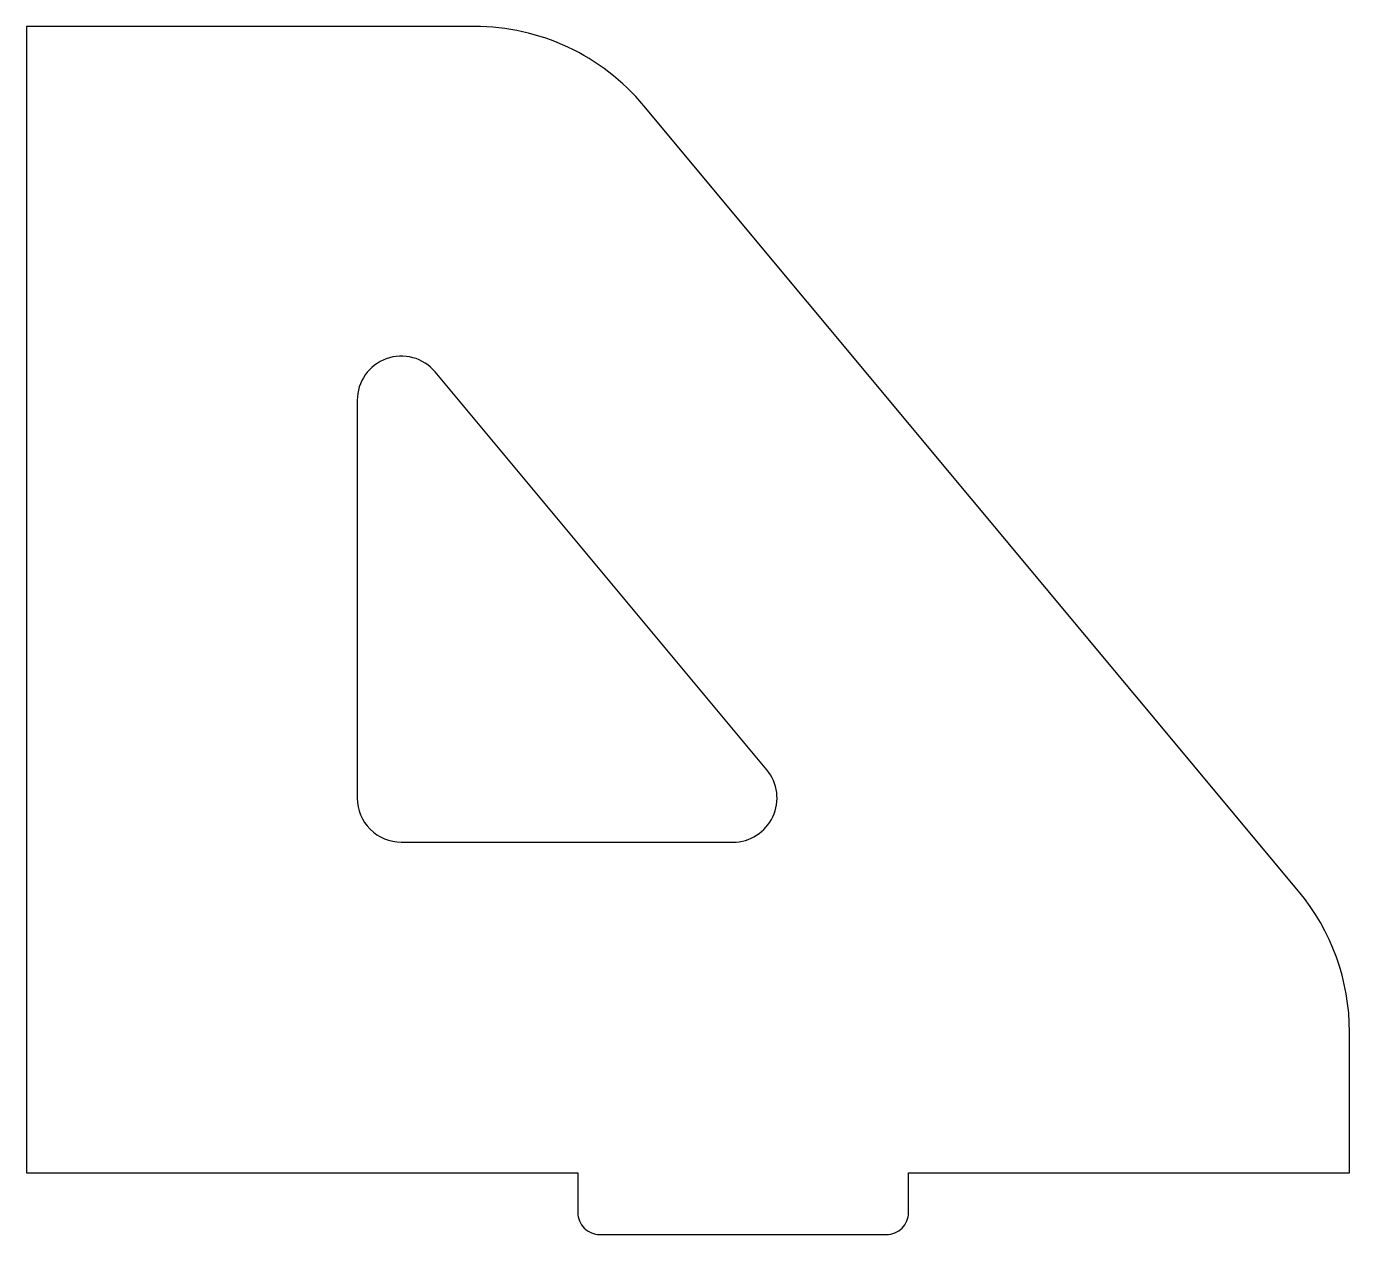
# Model space of a CAD drawing. Extents: x 0 to 60, y -2.8 to 52.
import ezdxf

# ---------------------------------------------------------------- set-up
doc = ezdxf.new("R2010")
doc.units = 0

msp = doc.modelspace()

# ---------------------------------------------------------------- linework, layer by layer
at = {"layer": '1'}
for points in [[(60, 6.38, 0.175452), (57.682, 12.781), (27.998, 48.402, 0.222585), (20.316, 52), (0, 52), (0, 0), (25, 0), (25, -1.8, 0.414214), (26, -2.8), (39, -2.8, 0.414214), (40, -1.8), (40, 0), (60, 0)], [(33.574, 18.28), (18.536, 36.326, 0.701473), (15, 35.045), (15, 17, 0.414214), (17, 15), (32.038, 15, 0.635878)]]:
    msp.add_lwpolyline(points, format="xyb", close=True, dxfattribs=at)

doc.saveas('drawing.dxf')
